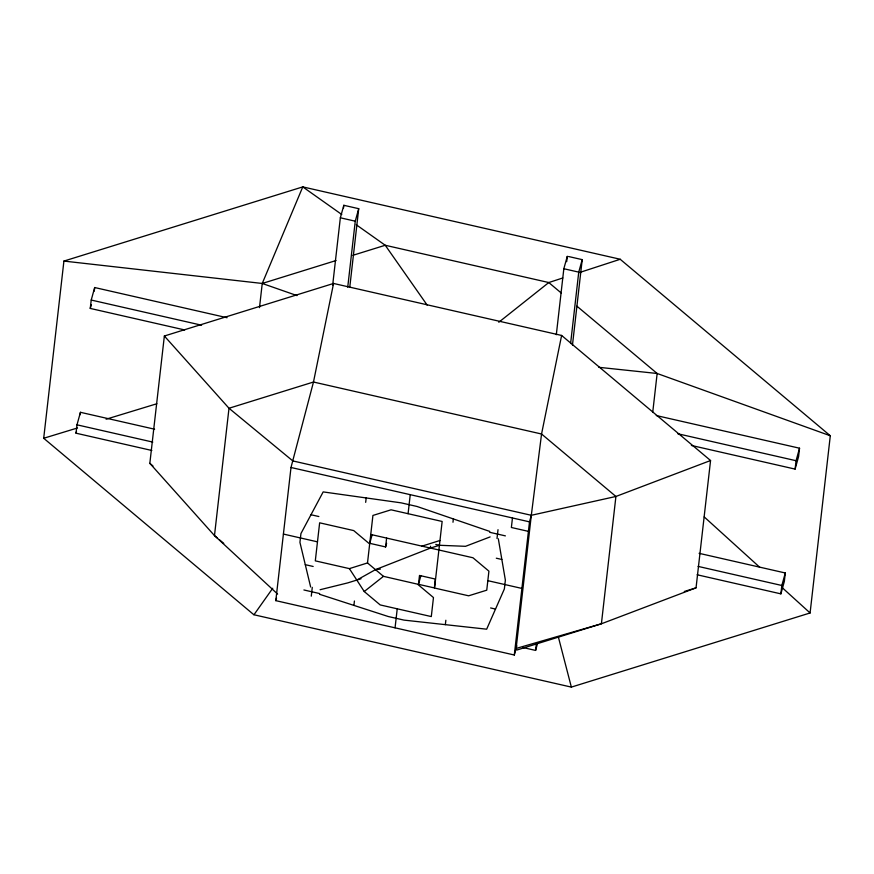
<?xml version="1.0" encoding="UTF-8"?>
<svg xmlns="http://www.w3.org/2000/svg" width="874" height="874" viewBox="0 0 874 874"><rect width="100%" height="100%" fill="white"/><g stroke="black" fill="none" stroke-linecap="round" stroke-linejoin="round"><path stroke-width="1.31" d="M253.853 614.739L43.7 438.267L63.911 261.075L302.765 186.894L620.256 259.261L579.364 272.579M151.836 450.471L76.038 433.198L76.988 424.819L80.452 412.309L154.6 429.21M184.687 329.946L90.262 308.424L91.224 300.044L94.687 287.535L227.076 317.721M80.179 414.702L80.452 412.309M94.283 291.129L94.687 287.535M277.626 594.08L214.48 535.587L149.836 463.34L164.356 336.009L333.562 283.46L561.621 335.452L710.562 460.522L696.043 587.841L601.399 623.785L516.905 650.027L516.13 648.453L531.316 515.299L541.552 434.007L561.621 335.452M259.491 307.626L262.244 283.46L302.765 186.894L341.767 214.501M516.851 645.842L514.305 655.008L275.813 600.646L290.998 467.492L313.482 382.025L333.562 283.46M332.666 285.132L340.347 217.79L343.821 205.292L358.722 208.689L349.753 287.327M343.515 208.001L343.821 205.292M311.275 596.166L312.28 587.372M347.732 287.185L355.259 221.188L358.722 208.689M353.926 605.409L354.418 601.006M365.682 502.342L366.173 497.951M367.506 562.943L369.669 543.978L353.719 530.584L319.644 522.816L315.306 560.857L349.382 568.624L367.506 562.943L383.457 576.337L417.521 584.16L433.471 597.554L431.297 616.574L380.19 604.928L364.239 591.534L349.382 568.624M386.603 543.333L385.609 546.938L369.746 543.322L372.925 515.442L391.039 509.815L442.146 521.461L434.553 588.038L468.628 595.806L486.752 590.179L488.916 571.159L472.965 557.765L370.751 534.462M385.609 546.938L386.614 538.078M395.059 627.827L397.233 608.807M408.082 513.693L410.245 494.673M418.482 584.313L419.498 575.453L435.361 579.069L434.356 587.929L418.482 584.313L420.82 575.9M356.811 580.074L375.481 569.64L430.369 548.118L430.587 546.239M452.983 522.248L453.366 518.938M445.347 624.659L445.849 620.256M497.011 538.482L498.016 529.688M512.459 517.976L511.377 527.492L528.409 531.37M514.305 655.008L529.502 521.854L531.316 515.299L615.919 496.465L710.562 460.522M556.312 334.731L563.839 268.733L567.302 256.235L566.691 261.654M523.176 647.579L535.598 650.42L536.363 643.679M570.602 343.515L578.741 272.131L582.215 259.633L568.548 256.519M572.47 345.044L582.215 259.633M620.179 259.261L830.3 435.765L810.089 612.969L571.356 687.106L253.963 614.761L272.743 588.246M652.714 412.452L657.15 373.482L576.916 306.173M697.102 574.764L780.886 593.861L781.837 585.482L785.3 572.983L699.091 553.329M691.378 445.445L795.111 469.098L796.072 460.718L799.535 448.209L656.287 415.554M785.3 572.983L784.349 581.363L780.886 593.861M799.535 448.209L798.585 456.589L795.111 469.098M90.262 308.424L91.3 304.676M76.038 433.198L76.475 431.603M275.813 600.646L276.534 598.024M369.746 543.322L372.073 534.91M535.598 650.42L537.674 642.914M498.792 322.255L548.785 282.542L562.801 277.976M364.239 591.534L383.457 576.337M490.117 536.909L465.536 546.316L439.436 545.278L435.765 544.436M421.858 546.174L439.983 540.482M430.369 548.118L439.436 545.278M63.911 261.075L262.244 283.46L336.042 260.539M352.877 255.317L385.237 245.266L548.785 282.542L561.283 293.041M361.038 578.763L347.754 582.892L320.103 589.721M684.32 591.48L696.043 587.841M43.7 438.267L77.524 427.954M106.104 419.214L156.872 403.744M516.13 648.453L601.399 623.785L615.919 496.465L541.552 434.007L313.482 382.025L228.999 408.256L164.356 336.009M375.481 569.64L380.376 569.105M598.832 367.309L657.15 373.482L830.3 435.765M340.347 217.79L355.259 221.188M563.839 268.733L578.741 272.131M91.224 300.044L201.599 325.204M677.711 433.733L796.072 460.718M531.316 515.299L292.823 460.926L228.999 408.256L214.48 535.587L217.571 538.187M290.998 467.492L529.502 521.854M76.988 424.819L152.797 442.091M698.053 566.385L781.837 585.482M489.637 532.288L505.391 535.882M310.98 514.742L318.857 516.534M496.301 558.202L501.84 559.469M283.405 534.069L317.481 541.836M487.834 580.675L521.909 588.431M305.288 564.67L313.165 566.472M490.62 607.954L495.514 609.069M303.901 589.972L319.655 593.566M319.578 594.287L388.264 616.52L404.028 620.114L486.665 629.193L504.364 588.956L505.369 580.15L498.322 538.777M489.735 531.414L416.985 506.461L401.232 502.867L323.172 491.909L300.94 533.555L299.935 542.35L310.641 587M262.244 283.46L297.007 295.598M356.264 224.76L385.237 245.266L427.135 305.059M149.836 463.34L152.961 465.962M219.636 539.924L223.766 543.399M704.215 516.927L759.67 567.226M781.859 587.35L810.089 612.969M558.399 637.146L571.356 687.106"/></g></svg>
